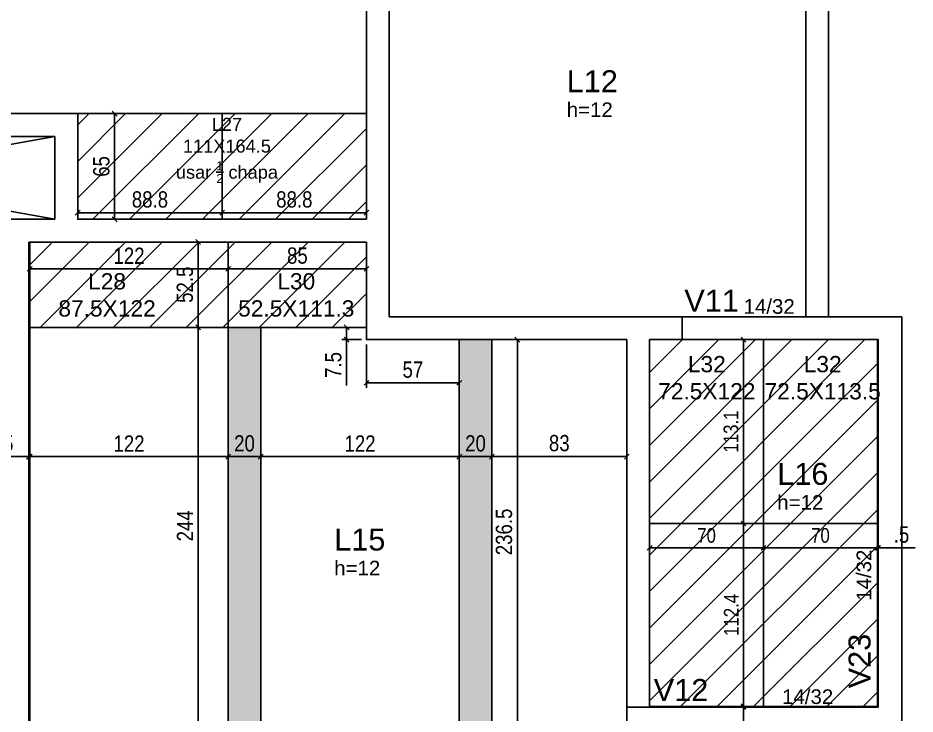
# Model space of a CAD drawing. Header units: millimetres. Extents: x 2431 to 6723, y 622 to 3369.
# Drawn here: x 4608 to 5159, y 1508 to 1937 of the extents above; entities that cross this region are included whole.
import ezdxf

# ---------------------------------------------------------------- set-up
doc = ezdxf.new("R2010")
doc.units = ezdxf.units.MM
for name, color, linetype in [('10', 252, 'Continuous'), ('9', 8, 'Continuous'), ('AUX00', 7, 'Continuous'), ('COTA', 241, 'Continuous'), ('ES-VIGA', 3, 'Continuous'), ('L-D', 2, 'Continuous'), ('L-N', 4, 'Continuous'), ('Painéis', 200, 'Continuous'), ('VIG-D', 2, 'Continuous'), ('VIG-N', 4, 'Continuous')]:
    doc.layers.add(name, color=color, linetype=linetype)
doc.layers.add('Hachura', color=251, linetype='Continuous', lineweight=9)
doc.layers.add('REAPROVEITAMENTO', color=251, linetype='Continuous', lineweight=9)
doc.styles.add('COTA TECNICA', font='techl___.ttf', dxfattribs={"height": 10})
doc.styles.add('COTA TECNICA-50', font='techl___.ttf', dxfattribs={"height": 9})
doc.styles.get("Standard").update_dxf_attribs({"font": 'arial.ttf'})
doc.styles.add('TQS_ARIAL', font='arial.ttf')
doc.dimstyles.new('COTA PAINEL-50', dxfattribs={"dimtxt": 9, "dimasz": 3, "dimexe": 3, "dimexo": 3, "dimgap": 3, "dimtad": 1, "dimdec": 1, "dimzin": 12, "dimdsep": 46, "dimtxsty": 'COTA TECNICA-50', "dimblk1": 'OBLIQUE', "dimblk2": 'OBLIQUE', "dimsah": 1, "dimcen": 0.9, "dimclrd": 4, "dimclre": 4, "dimclrt": 240, "dimadec": 1, "dimazin": 3, "dimtfac": 1, "dimtdec": 1, "dimtmove": 0, "dimatfit": 3, "dimfxl": 1, "dimtolj": 1, "dimtzin": 12, "dimarcsym": 0})
doc.dimstyles.new('PAINEL', dxfattribs={"dimtxt": 10, "dimasz": 3, "dimexe": 3, "dimexo": 3, "dimgap": 3, "dimtad": 1, "dimdec": 1, "dimzin": 12, "dimdsep": 46, "dimtxsty": 'COTA TECNICA', "dimblk1": 'OBLIQUE', "dimblk2": 'OBLIQUE', "dimsah": 1, "dimcen": 0.9, "dimclrd": 4, "dimclre": 4, "dimclrt": 240, "dimadec": 1, "dimazin": 3, "dimtfac": 1, "dimtdec": 1, "dimtmove": 0, "dimatfit": 3, "dimfxl": 1, "dimtolj": 1, "dimtzin": 12, "dimarcsym": 0})

# ---------------------------------------------------------------- blocks, each defined once
blk = doc.blocks.new('_Oblique')
at = {"color": 0, "linetype": 'ByBlock', "lineweight": -2}
blk.add_line((-0.5, -0.5), (0.5, 0.5), dxfattribs=at)
blk = doc.blocks.new('*D131')
at = {"layer": 'COTA', "color": 4, "lineweight": -2, "transparency": 16777216}
for p, q in [((5053.9, 1625.67), (5053.9, 1513.22)), ((5051.2, 1513.22), (5050.9, 1513.22))]:
    blk.add_line(p, q, dxfattribs=at)
at = {"layer": 'Defpoints', "color": 0, "transparency": 16777216}
for p in [(5053.9, 1625.67), (5053.9, 1513.22), (5054.2, 1513.22)]:
    blk.add_point(p, dxfattribs=at)
at = {"layer": 'COTA', "color": 4, "lineweight": -2, "transparency": 16777216, "xscale": 3, "yscale": 3, "zscale": 3}
for p, rotation in [((5053.9, 1625.67), 90), ((5053.9, 1513.22), 270)]:
    blk.add_blockref('_Oblique', p, dxfattribs=dict(at, rotation=rotation))
at = {"layer": 'COTA', "color": 240, "transparency": 16777216, "insert": (5046.34, 1569.44), "char_height": 9, "attachment_point": 5, "rotation": 90, "style": 'COTA TECNICA-50'}
blk.add_mtext('\\A1;112.4', dxfattribs=at)
blk = doc.blocks.new('*D35')
at = {"layer": 'COTA', "color": 4, "lineweight": -2, "transparency": 16777216}
for p, q in [((5053.9, 1513.22), (5053.9, 1516.22)), ((5053.9, 1513.22), (5053.9, 1512.72)), ((5053.9, 1512.72), (5053.9, 1491.13))]:
    blk.add_line(p, q, dxfattribs=at)
at = {"layer": 'Defpoints', "color": 0, "transparency": 16777216}
for p in [(5053.9, 1513.22), (5053.9, 1512.72), (5053.9, 1512.72)]:
    blk.add_point(p, dxfattribs=at)
at = {"layer": 'COTA', "color": 4, "lineweight": -2, "transparency": 16777216, "xscale": 3, "yscale": 3, "zscale": 3}
for p, rotation in [((5053.9, 1513.22), 270), ((5053.9, 1512.72), 90)]:
    blk.add_blockref('_Oblique', p, dxfattribs=dict(at, rotation=rotation))
at = {"layer": 'COTA', "color": 240, "transparency": 16777216, "insert": (5046.3, 1498.92), "char_height": 9, "attachment_point": 5, "rotation": 90, "style": 'COTA TECNICA-50'}
blk.add_mtext('\\A1;.5', dxfattribs=at)
blk = doc.blocks.new('*D36')
at = {"layer": 'COTA', "color": 4, "lineweight": -2, "transparency": 16777216}
blk.add_line((4996.19, 1610.69), (5066.2, 1610.69), dxfattribs=at)
at = {"layer": 'Defpoints', "color": 0, "transparency": 16777216}
for p in [(4996.19, 1610.69), (5066.2, 1610.69), (5066.2, 1610.69)]:
    blk.add_point(p, dxfattribs=at)
at = {"layer": 'COTA', "color": 4, "lineweight": -2, "transparency": 16777216, "xscale": 3, "yscale": 3, "zscale": 3, "rotation": 180}
blk.add_blockref('_Oblique', (4996.19, 1610.69), dxfattribs=at)
at = {"layer": 'COTA', "color": 4, "lineweight": -2, "transparency": 16777216, "xscale": 3, "yscale": 3, "zscale": 3}
blk.add_blockref('_Oblique', (5066.2, 1610.69), dxfattribs=at)
at = {"layer": 'COTA', "color": 240, "transparency": 16777216, "insert": (5031.2, 1618.28), "char_height": 9, "attachment_point": 5, "style": 'COTA TECNICA-50'}
blk.add_mtext('\\A1;70', dxfattribs=at)
blk = doc.blocks.new('*D37')
at = {"layer": 'COTA', "color": 4, "lineweight": -2, "transparency": 16777216}
for p, q in [((5066.2, 1610.69), (5136.19, 1610.69)), ((5136.19, 1607.69), (5136.19, 1607.69))]:
    blk.add_line(p, q, dxfattribs=at)
at = {"layer": 'Defpoints', "color": 0, "transparency": 16777216}
for p in [(5066.2, 1610.69), (5136.19, 1610.69), (5136.19, 1610.69)]:
    blk.add_point(p, dxfattribs=at)
at = {"layer": 'COTA', "color": 4, "lineweight": -2, "transparency": 16777216, "xscale": 3, "yscale": 3, "zscale": 3, "rotation": 180}
blk.add_blockref('_Oblique', (5066.2, 1610.69), dxfattribs=at)
at = {"layer": 'COTA', "color": 4, "lineweight": -2, "transparency": 16777216, "xscale": 3, "yscale": 3, "zscale": 3}
blk.add_blockref('_Oblique', (5136.19, 1610.69), dxfattribs=at)
at = {"layer": 'COTA', "color": 240, "transparency": 16777216, "insert": (5101.2, 1618.28), "char_height": 9, "attachment_point": 5, "style": 'COTA TECNICA-50'}
blk.add_mtext('\\A1;70', dxfattribs=at)
blk = doc.blocks.new('*D38')
at = {"layer": 'COTA', "color": 4, "lineweight": -2, "transparency": 16777216}
blk.add_line((5053.9, 1738.72), (5053.9, 1625.67), dxfattribs=at)
at = {"layer": 'Defpoints', "color": 0, "transparency": 16777216}
for p in [(5053.9, 1738.72), (5053.9, 1625.67), (5053.9, 1625.67)]:
    blk.add_point(p, dxfattribs=at)
at = {"layer": 'COTA', "color": 4, "lineweight": -2, "transparency": 16777216, "xscale": 3, "yscale": 3, "zscale": 3}
for p, rotation in [((5053.9, 1738.72), 90), ((5053.9, 1625.67), 270)]:
    blk.add_blockref('_Oblique', p, dxfattribs=dict(at, rotation=rotation))
at = {"layer": 'COTA', "color": 240, "transparency": 16777216, "insert": (5046.2, 1682.19), "char_height": 9, "attachment_point": 5, "rotation": 90, "style": 'COTA TECNICA-50'}
blk.add_mtext('\\A1;113.1', dxfattribs=at)
blk = doc.blocks.new('*D147')
at = {"layer": 'COTA', "color": 4, "lineweight": -2, "transparency": 16777216}
for p, q in [((4718.69, 1798.72), (4718.69, 1746.22)), ((4721.44, 1798.72), (4721.69, 1798.72)), ((4721.44, 1746.22), (4721.69, 1746.22))]:
    blk.add_line(p, q, dxfattribs=at)
at = {"layer": 'Defpoints', "color": 0, "transparency": 16777216}
for p in [(4718.44, 1798.72), (4718.44, 1746.22), (4718.69, 1746.22)]:
    blk.add_point(p, dxfattribs=at)
at = {"layer": 'COTA', "color": 4, "lineweight": -2, "transparency": 16777216, "xscale": 3, "yscale": 3, "zscale": 3}
for p, rotation in [((4718.69, 1798.72), 90), ((4718.69, 1746.22), 270)]:
    blk.add_blockref('_Oblique', p, dxfattribs=dict(at, rotation=rotation))
at = {"layer": 'COTA', "color": 240, "transparency": 16777216, "insert": (4710.58, 1772.47), "char_height": 10, "attachment_point": 5, "rotation": 90, "style": 'COTA TECNICA'}
blk.add_mtext('\\A1;52.5', dxfattribs=at)
blk = doc.blocks.new('*D148')
at = {"layer": 'COTA', "color": 4, "lineweight": -2, "transparency": 16777216}
for p, q in [((4718.69, 1746.22), (4718.69, 1502.22)), ((4721.44, 1746.22), (4721.69, 1746.22))]:
    blk.add_line(p, q, dxfattribs=at)
at = {"layer": 'Defpoints', "color": 0, "transparency": 16777216}
for p in [(4718.44, 1746.22), (4718.69, 1502.22), (4718.69, 1502.22)]:
    blk.add_point(p, dxfattribs=at)
at = {"layer": 'COTA', "color": 4, "lineweight": -2, "transparency": 16777216, "xscale": 3, "yscale": 3, "zscale": 3}
for p, rotation in [((4718.69, 1746.22), 90), ((4718.69, 1502.22), 270)]:
    blk.add_blockref('_Oblique', p, dxfattribs=dict(at, rotation=rotation))
at = {"layer": 'COTA', "color": 240, "transparency": 16777216, "insert": (4710.62, 1624.22), "char_height": 10, "attachment_point": 5, "rotation": 90, "style": 'COTA TECNICA'}
blk.add_mtext('\\A1;244', dxfattribs=at)
blk = doc.blocks.new('*D152')
at = {"layer": 'COTA', "color": 4, "lineweight": -2, "transparency": 16777216}
for p, q in [((4819.19, 1746.22), (4806.94, 1746.22)), ((4809.94, 1746.22), (4809.94, 1738.72)), ((4819.19, 1738.72), (4806.94, 1738.72)), ((4809.94, 1738.72), (4809.94, 1710.57))]:
    blk.add_line(p, q, dxfattribs=at)
at = {"layer": 'Defpoints', "color": 0, "transparency": 16777216}
for p in [(4822.19, 1746.22), (4809.94, 1738.72), (4822.19, 1738.72)]:
    blk.add_point(p, dxfattribs=at)
at = {"layer": 'COTA', "color": 4, "lineweight": -2, "transparency": 16777216, "xscale": 3, "yscale": 3, "zscale": 3}
for p, rotation in [((4809.94, 1746.22), 90), ((4809.94, 1738.72), 270)]:
    blk.add_blockref('_Oblique', p, dxfattribs=dict(at, rotation=rotation))
at = {"layer": 'COTA', "color": 240, "transparency": 16777216, "insert": (4801.83, 1723.14), "char_height": 10, "attachment_point": 5, "rotation": 90, "style": 'COTA TECNICA'}
blk.add_mtext('\\A1;7.5', dxfattribs=at)
blk = doc.blocks.new('*D153')
at = {"layer": 'COTA', "color": 4, "lineweight": -2, "transparency": 16777216}
for p, q in [((4822.19, 1735.72), (4822.19, 1709.12)), ((4879.19, 1735.72), (4879.19, 1709.12)), ((4822.19, 1712.12), (4879.19, 1712.12))]:
    blk.add_line(p, q, dxfattribs=at)
at = {"layer": 'Defpoints', "color": 0, "transparency": 16777216}
for p in [(4822.19, 1738.72), (4879.19, 1738.72), (4879.19, 1712.12)]:
    blk.add_point(p, dxfattribs=at)
at = {"layer": 'COTA', "color": 4, "lineweight": -2, "transparency": 16777216, "xscale": 3, "yscale": 3, "zscale": 3, "rotation": 180}
blk.add_blockref('_Oblique', (4822.19, 1712.12), dxfattribs=at)
at = {"layer": 'COTA', "color": 4, "lineweight": -2, "transparency": 16777216, "xscale": 3, "yscale": 3, "zscale": 3}
blk.add_blockref('_Oblique', (4879.19, 1712.12), dxfattribs=at)
at = {"layer": 'COTA', "color": 240, "transparency": 16777216, "insert": (4850.69, 1720.23), "char_height": 10, "attachment_point": 5, "style": 'COTA TECNICA'}
blk.add_mtext('\\A1;57', dxfattribs=at)
blk = doc.blocks.new('*D89')
at = {"layer": 'COTA', "color": 4, "lineweight": -2, "transparency": 16777216}
for p, q in [((4899.19, 1666.77), (4982.19, 1666.77)), ((4899.19, 1666.34), (4899.19, 1663.77)), ((4982.19, 1666.34), (4982.19, 1663.77))]:
    blk.add_line(p, q, dxfattribs=at)
at = {"layer": 'Defpoints', "color": 0, "transparency": 16777216}
for p in [(4899.19, 1669.34), (4982.19, 1669.34), (4982.19, 1666.77)]:
    blk.add_point(p, dxfattribs=at)
at = {"layer": 'COTA', "color": 4, "lineweight": -2, "transparency": 16777216, "xscale": 3, "yscale": 3, "zscale": 3, "rotation": 180}
blk.add_blockref('_Oblique', (4899.19, 1666.77), dxfattribs=at)
at = {"layer": 'COTA', "color": 4, "lineweight": -2, "transparency": 16777216, "xscale": 3, "yscale": 3, "zscale": 3}
blk.add_blockref('_Oblique', (4982.19, 1666.77), dxfattribs=at)
at = {"layer": 'COTA', "color": 240, "transparency": 16777216, "insert": (4940.69, 1675.01), "char_height": 10, "attachment_point": 5, "style": 'COTA TECNICA'}
blk.add_mtext('\\A1;83', dxfattribs=at)
blk = doc.blocks.new('*D161')
at = {"layer": 'COTA', "color": 4, "lineweight": -2, "transparency": 16777216}
blk.add_line((4914.94, 1502.22), (4914.94, 1738.72), dxfattribs=at)
at = {"layer": 'Defpoints', "color": 0, "transparency": 16777216}
for p in [(4914.94, 1738.72), (4914.94, 1738.72), (4914.94, 1502.22)]:
    blk.add_point(p, dxfattribs=at)
at = {"layer": 'COTA', "color": 4, "lineweight": -2, "transparency": 16777216, "xscale": 3, "yscale": 3, "zscale": 3}
for p, rotation in [((4914.94, 1738.72), 90), ((4914.94, 1502.22), 270)]:
    blk.add_blockref('_Oblique', p, dxfattribs=dict(at, rotation=rotation))
at = {"layer": 'COTA', "color": 240, "transparency": 16777216, "insert": (4906.72, 1620.47), "char_height": 10, "attachment_point": 5, "rotation": 90, "style": 'COTA TECNICA'}
blk.add_mtext('\\A1;236.5', dxfattribs=at)
blk = doc.blocks.new('*D90')
at = {"layer": 'COTA', "color": 4, "lineweight": -2, "transparency": 16777216}
for p, q in [((4822.19, 1782.22), (4737.19, 1782.22)), ((4737.19, 1782.09), (4737.19, 1779.22)), ((4822.19, 1782.09), (4822.19, 1779.22))]:
    blk.add_line(p, q, dxfattribs=at)
at = {"layer": 'Defpoints', "color": 0, "transparency": 16777216}
for p in [(4737.19, 1785.09), (4737.19, 1782.22), (4822.19, 1785.09)]:
    blk.add_point(p, dxfattribs=at)
at = {"layer": 'COTA', "color": 4, "lineweight": -2, "transparency": 16777216, "xscale": 3, "yscale": 3, "zscale": 3, "rotation": 180}
blk.add_blockref('_Oblique', (4737.19, 1782.22), dxfattribs=at)
at = {"layer": 'COTA', "color": 4, "lineweight": -2, "transparency": 16777216, "xscale": 3, "yscale": 3, "zscale": 3}
blk.add_blockref('_Oblique', (4822.19, 1782.22), dxfattribs=at)
at = {"layer": 'COTA', "color": 240, "transparency": 16777216, "insert": (4779.69, 1790.35), "char_height": 10, "attachment_point": 5, "style": 'COTA TECNICA'}
blk.add_mtext('\\A1;85', dxfattribs=at)
blk = doc.blocks.new('*D91')
at = {"layer": 'COTA', "color": 4, "lineweight": -2, "transparency": 16777216}
blk.add_line((4737.19, 1782.22), (4615.19, 1782.22), dxfattribs=at)
at = {"layer": 'Defpoints', "color": 0, "transparency": 16777216}
for p in [(4615.19, 1782.22), (4615.19, 1782.22), (4737.19, 1782.22)]:
    blk.add_point(p, dxfattribs=at)
at = {"layer": 'COTA', "color": 4, "lineweight": -2, "transparency": 16777216, "xscale": 3, "yscale": 3, "zscale": 3, "rotation": 180}
blk.add_blockref('_Oblique', (4615.19, 1782.22), dxfattribs=at)
at = {"layer": 'COTA', "color": 4, "lineweight": -2, "transparency": 16777216, "xscale": 3, "yscale": 3, "zscale": 3}
blk.add_blockref('_Oblique', (4737.19, 1782.22), dxfattribs=at)
at = {"layer": 'COTA', "color": 240, "transparency": 16777216, "insert": (4676.19, 1790.28), "char_height": 10, "attachment_point": 5, "style": 'COTA TECNICA'}
blk.add_mtext('\\A1;122', dxfattribs=at)
blk = doc.blocks.new('*D92')
at = {"layer": 'COTA', "color": 4, "lineweight": -2, "transparency": 16777216}
for p, q in [((4614.69, 1666.77), (4592.03, 1666.77)), ((4615.19, 1666.77), (4614.69, 1666.77)), ((4615.19, 1666.77), (4618.19, 1666.77))]:
    blk.add_line(p, q, dxfattribs=at)
at = {"layer": 'Defpoints', "color": 0, "transparency": 16777216}
for p in [(4614.69, 1666.77), (4614.69, 1666.77), (4615.19, 1666.77)]:
    blk.add_point(p, dxfattribs=at)
at = {"layer": 'COTA', "color": 4, "lineweight": -2, "transparency": 16777216, "xscale": 3, "yscale": 3, "zscale": 3}
blk.add_blockref('_Oblique', (4614.69, 1666.77), dxfattribs=at)
at = {"layer": 'COTA', "color": 4, "lineweight": -2, "transparency": 16777216, "xscale": 3, "yscale": 3, "zscale": 3, "rotation": 180}
blk.add_blockref('_Oblique', (4615.19, 1666.77), dxfattribs=at)
at = {"layer": 'COTA', "color": 240, "transparency": 16777216, "insert": (4600.36, 1674.88), "char_height": 10, "attachment_point": 5, "style": 'COTA TECNICA'}
blk.add_mtext('\\A1;.5', dxfattribs=at)
blk = doc.blocks.new('*D93')
at = {"layer": 'COTA', "color": 4, "lineweight": -2, "transparency": 16777216}
blk.add_line((4615.19, 1666.77), (4737.19, 1666.77), dxfattribs=at)
at = {"layer": 'Defpoints', "color": 0, "transparency": 16777216}
for p in [(4615.19, 1666.77), (4737.19, 1666.77), (4737.19, 1666.77)]:
    blk.add_point(p, dxfattribs=at)
at = {"layer": 'COTA', "color": 4, "lineweight": -2, "transparency": 16777216, "xscale": 3, "yscale": 3, "zscale": 3, "rotation": 180}
blk.add_blockref('_Oblique', (4615.19, 1666.77), dxfattribs=at)
at = {"layer": 'COTA', "color": 4, "lineweight": -2, "transparency": 16777216, "xscale": 3, "yscale": 3, "zscale": 3}
blk.add_blockref('_Oblique', (4737.19, 1666.77), dxfattribs=at)
at = {"layer": 'COTA', "color": 240, "transparency": 16777216, "insert": (4676.19, 1674.83), "char_height": 10, "attachment_point": 5, "style": 'COTA TECNICA'}
blk.add_mtext('\\A1;122', dxfattribs=at)
blk = doc.blocks.new('*D94')
at = {"layer": 'COTA', "color": 4, "lineweight": -2, "transparency": 16777216}
blk.add_line((4737.19, 1666.77), (4757.19, 1666.77), dxfattribs=at)
at = {"layer": 'Defpoints', "color": 0, "transparency": 16777216}
for p in [(4737.19, 1666.77), (4757.19, 1666.77), (4757.19, 1666.77)]:
    blk.add_point(p, dxfattribs=at)
at = {"layer": 'COTA', "color": 4, "lineweight": -2, "transparency": 16777216, "xscale": 3, "yscale": 3, "zscale": 3, "rotation": 180}
blk.add_blockref('_Oblique', (4737.19, 1666.77), dxfattribs=at)
at = {"layer": 'COTA', "color": 4, "lineweight": -2, "transparency": 16777216, "xscale": 3, "yscale": 3, "zscale": 3}
blk.add_blockref('_Oblique', (4757.19, 1666.77), dxfattribs=at)
at = {"layer": 'COTA', "color": 240, "transparency": 16777216, "insert": (4747.19, 1674.87), "char_height": 10, "attachment_point": 5, "style": 'COTA TECNICA'}
blk.add_mtext('\\A1;20', dxfattribs=at)
blk = doc.blocks.new('*D95')
at = {"layer": 'COTA', "color": 4, "lineweight": -2, "transparency": 16777216}
blk.add_line((4757.19, 1666.77), (4879.19, 1666.77), dxfattribs=at)
at = {"layer": 'Defpoints', "color": 0, "transparency": 16777216}
for p in [(4757.19, 1666.77), (4879.19, 1666.77), (4879.19, 1666.77)]:
    blk.add_point(p, dxfattribs=at)
at = {"layer": 'COTA', "color": 4, "lineweight": -2, "transparency": 16777216, "xscale": 3, "yscale": 3, "zscale": 3, "rotation": 180}
blk.add_blockref('_Oblique', (4757.19, 1666.77), dxfattribs=at)
at = {"layer": 'COTA', "color": 4, "lineweight": -2, "transparency": 16777216, "xscale": 3, "yscale": 3, "zscale": 3}
blk.add_blockref('_Oblique', (4879.19, 1666.77), dxfattribs=at)
at = {"layer": 'COTA', "color": 240, "transparency": 16777216, "insert": (4818.19, 1674.83), "char_height": 10, "attachment_point": 5, "style": 'COTA TECNICA'}
blk.add_mtext('\\A1;122', dxfattribs=at)
blk = doc.blocks.new('*D96')
at = {"layer": 'COTA', "color": 4, "lineweight": -2, "transparency": 16777216}
blk.add_line((4879.19, 1666.77), (4899.19, 1666.77), dxfattribs=at)
at = {"layer": 'Defpoints', "color": 0, "transparency": 16777216}
for p in [(4879.19, 1666.77), (4899.19, 1666.77), (4899.19, 1666.77)]:
    blk.add_point(p, dxfattribs=at)
at = {"layer": 'COTA', "color": 4, "lineweight": -2, "transparency": 16777216, "xscale": 3, "yscale": 3, "zscale": 3, "rotation": 180}
blk.add_blockref('_Oblique', (4879.19, 1666.77), dxfattribs=at)
at = {"layer": 'COTA', "color": 4, "lineweight": -2, "transparency": 16777216, "xscale": 3, "yscale": 3, "zscale": 3}
blk.add_blockref('_Oblique', (4899.19, 1666.77), dxfattribs=at)
at = {"layer": 'COTA', "color": 240, "transparency": 16777216, "insert": (4889.19, 1674.87), "char_height": 10, "attachment_point": 5, "style": 'COTA TECNICA'}
blk.add_mtext('\\A1;20', dxfattribs=at)
blk = doc.blocks.new('*D101')
at = {"layer": 'COTA', "color": 4, "lineweight": -2, "transparency": 16777216}
for p, q in [((5136.19, 1610.69), (5133.19, 1610.69)), ((5136.19, 1610.69), (5136.69, 1610.69)), ((5136.69, 1610.69), (5159.35, 1610.69))]:
    blk.add_line(p, q, dxfattribs=at)
at = {"layer": 'Defpoints', "color": 0, "transparency": 16777216}
for p in [(5136.19, 1610.69), (5136.69, 1610.69), (5136.69, 1610.69)]:
    blk.add_point(p, dxfattribs=at)
at = {"layer": 'COTA', "color": 4, "lineweight": -2, "transparency": 16777216, "xscale": 3, "yscale": 3, "zscale": 3}
blk.add_blockref('_Oblique', (5136.19, 1610.69), dxfattribs=at)
at = {"layer": 'COTA', "color": 4, "lineweight": -2, "transparency": 16777216, "xscale": 3, "yscale": 3, "zscale": 3, "rotation": 180}
blk.add_blockref('_Oblique', (5136.69, 1610.69), dxfattribs=at)
at = {"layer": 'COTA', "color": 240, "transparency": 16777216, "insert": (5151.02, 1618.8), "char_height": 10, "attachment_point": 5, "style": 'COTA TECNICA'}
blk.add_mtext('\\A1;.5', dxfattribs=at)
blk = doc.blocks.new('*D172')
at = {"layer": 'COTA', "color": 4, "lineweight": -2, "transparency": 16777216}
for p, q in [((4667.34, 1812.72), (4667.34, 1877.72)), ((4668.19, 1877.72), (4670.34, 1877.72)), ((4668.19, 1812.72), (4670.34, 1812.72))]:
    blk.add_line(p, q, dxfattribs=at)
at = {"layer": 'Defpoints', "color": 0, "transparency": 16777216}
for p in [(4665.19, 1877.72), (4667.34, 1877.72), (4665.19, 1812.72)]:
    blk.add_point(p, dxfattribs=at)
at = {"layer": 'COTA', "color": 4, "lineweight": -2, "transparency": 16777216, "xscale": 3, "yscale": 3, "zscale": 3}
for p, rotation in [((4667.34, 1877.72), 90), ((4667.34, 1812.72), 270)]:
    blk.add_blockref('_Oblique', p, dxfattribs=dict(at, rotation=rotation))
at = {"layer": 'COTA', "color": 240, "transparency": 16777216, "insert": (4659.23, 1845.22), "char_height": 10, "attachment_point": 5, "rotation": 90, "style": 'COTA TECNICA'}
blk.add_mtext('\\A1;65', dxfattribs=at)
blk = doc.blocks.new('*D173')
at = {"layer": 'COTA', "color": 4, "lineweight": -2, "transparency": 16777216}
blk.add_line((4644.69, 1816.78), (4733.44, 1816.78), dxfattribs=at)
at = {"layer": 'Defpoints', "color": 0, "transparency": 16777216}
for p in [(4644.69, 1816.78), (4733.44, 1816.78), (4733.44, 1816.78)]:
    blk.add_point(p, dxfattribs=at)
at = {"layer": 'COTA', "color": 4, "lineweight": -2, "transparency": 16777216, "xscale": 3, "yscale": 3, "zscale": 3, "rotation": 180}
blk.add_blockref('_Oblique', (4644.69, 1816.78), dxfattribs=at)
at = {"layer": 'COTA', "color": 4, "lineweight": -2, "transparency": 16777216, "xscale": 3, "yscale": 3, "zscale": 3}
blk.add_blockref('_Oblique', (4733.44, 1816.78), dxfattribs=at)
at = {"layer": 'COTA', "color": 240, "transparency": 16777216, "insert": (4689.07, 1824.87), "char_height": 10, "attachment_point": 5, "style": 'COTA TECNICA'}
blk.add_mtext('\\A1;88.8', dxfattribs=at)
blk = doc.blocks.new('*D105')
at = {"layer": 'COTA', "color": 4, "lineweight": -2, "transparency": 16777216}
blk.add_line((4733.44, 1816.78), (4822.19, 1816.78), dxfattribs=at)
at = {"layer": 'Defpoints', "color": 0, "transparency": 16777216}
for p in [(4733.44, 1816.78), (4822.19, 1816.78), (4822.19, 1816.78)]:
    blk.add_point(p, dxfattribs=at)
at = {"layer": 'COTA', "color": 4, "lineweight": -2, "transparency": 16777216, "xscale": 3, "yscale": 3, "zscale": 3, "rotation": 180}
blk.add_blockref('_Oblique', (4733.44, 1816.78), dxfattribs=at)
at = {"layer": 'COTA', "color": 4, "lineweight": -2, "transparency": 16777216, "xscale": 3, "yscale": 3, "zscale": 3}
blk.add_blockref('_Oblique', (4822.19, 1816.78), dxfattribs=at)
at = {"layer": 'COTA', "color": 240, "transparency": 16777216, "insert": (4777.82, 1824.87), "char_height": 10, "attachment_point": 5, "style": 'COTA TECNICA'}
blk.add_mtext('\\A1;88.8', dxfattribs=at)

msp = doc.modelspace()

# ---------------------------------------------------------------- hatches: boundary and pattern name
at = {"layer": 'Hachura', "linetype": 'ByBlock'}
h = msp.add_hatch(color=256, dxfattribs=at)
h.dxf.hatch_style = 1
h.paths.add_polyline_path([(4757.19, 1746.22), (4737.19, 1746.22), (4737.19, 1258.22), (4757.19, 1258.22)])
h = msp.add_hatch(color=256, dxfattribs=at)
h.dxf.hatch_style = 1
h.paths.add_polyline_path([(4899.19, 1738.72), (4879.19, 1738.72), (4879.19, 1258.22), (4899.19, 1258.22)])
at = {"layer": 'REAPROVEITAMENTO', "linetype": 'ByBlock'}
h = msp.add_hatch(dxfattribs=at)
h.set_pattern_fill('ANSI31', color=256, scale=5, style=2)
h.set_pattern_definition([(45, (-889.73, -1014.504), (-11.22532, 11.22532), [])])
h.paths.add_polyline_path([(4822.16, 1812.72), (4822.19, 1877.72), (4644.63, 1877.72), (4644.72, 1812.72)])
h = msp.add_hatch(dxfattribs=at)
h.set_pattern_fill('ANSI31', color=256, scale=5, style=2)
h.set_pattern_definition([(45, (-889.73, -1093.504), (-11.22532, 11.22532), [])])
h.paths.add_polyline_path([(4822.19, 1745.72), (4822.19, 1798.72), (4615.13, 1798.72), (4615.25, 1745.72)])
h = msp.add_hatch(dxfattribs=at)
h.set_pattern_fill('ANSI31', color=256, scale=5, style=2)
h.set_pattern_definition([(45, (-630.727, -1326.504), (-11.22532, 11.22532), [])])
h.paths.add_polyline_path([(4995.94, 1738.72), (4996.19, 1512.72), (5136.32, 1512.72), (5136.07, 1738.72)])

# ---------------------------------------------------------------- linework, layer by layer
at = {"layer": '10', "color": 252, "linetype": 'Continuous'}
for p, q in [((4344.69, 1863.72), (4630.69, 1812.72)), ((4630.69, 1863.72), (4344.69, 1812.72))]:
    msp.add_line(p, q, dxfattribs=at)
at = {"layer": '9', "color": 8, "linetype": 'Continuous'}
for p, q in [((4836.19, 1752.72), (4836.19, 2308.72)), ((4822.19, 1812.72), (4822.19, 2103.72)), ((4644.69, 1877.72), (4330.69, 1877.72)), ((4644.69, 1863.72), (4644.69, 1877.72)), ((4344.69, 1863.72), (4630.69, 1863.72)), ((4630.69, 1863.72), (4630.69, 1812.72)), ((4344.69, 1812.72), (4630.69, 1812.72)), ((4685.69, 1812.72), (4822.19, 1812.72)), ((4836.19, 1812.72), (4836.19, 1798.72)), ((4614.69, 1798.72), (4822.19, 1798.72)), ((4614.69, 1257.72), (4614.69, 1798.72)), ((4836.19, 1752.72), (5092.19, 1752.72)), ((4982.19, 1738.72), (4982.19, 1498.72)), ((4996.19, 1512.72), (4996.19, 1738.72))]:
    msp.add_line(p, q, dxfattribs=at)
for points in [[(4836.19, 2308.72), (5092.19, 2308.72), (5092.19, 1752.72)], [(5106.19, 1752.72), (5106.19, 1752.72), (5106.19, 2308.72)], [(4644.69, 1863.72), (4644.69, 1812.72), (4685.69, 1812.72)], [(4822.19, 1798.72), (4822.19, 1738.72), (4836.19, 1738.72)], [(4822.19, 1752.72), (4822.19, 1738.72), (4982.19, 1738.72)], [(4996.19, 1738.72), (5106.19, 1738.72)], [(5086.2, 1512.72), (4996.19, 1512.72)]]:
    msp.add_lwpolyline(points, dxfattribs=at)
at = {"layer": 'ES-VIGA', "linetype": 'Continuous'}
msp.add_line((5151.19, 1752.72), (5151.19, 1498.72), dxfattribs=at)
msp.add_line((5151.19, 1752.72), (5151.19, 1498.72), dxfattribs=at)
msp.add_lwpolyline([(5151.19, 1752.72), (5016.19, 1752.72), (5016.19, 1738.72), (5136.69, 1738.72), (5136.69, 1512.72), (4982.19, 1512.72), (4982.19, 1498.72), (5151.19, 1498.72), (5151.19, 1752.72)], dxfattribs=at)
at = {"layer": 'Painéis'}
for p, q in [((4822.19, 1877.72), (4644.69, 1877.72)), ((4733.44, 1877.72), (4733.44, 1812.72)), ((4615.19, 1258.22), (4615.19, 1798.72)), ((4737.19, 1258.22), (4737.19, 1798.72)), ((4615.19, 1746.22), (4822.19, 1746.22)), ((4757.19, 1258.22), (4757.19, 1746.22)), ((4879.19, 1258.22), (4879.19, 1738.72)), ((4899.19, 1258.22), (4899.19, 1738.72)), ((5066.2, 1513.22), (5066.2, 1738.72)), ((5136.19, 1513.22), (5136.19, 1738.72)), ((4996.19, 1625.67), (5136.19, 1625.67)), ((4996.19, 1513.22), (5136.19, 1513.22))]:
    msp.add_line(p, q, dxfattribs=at)

# ---------------------------------------------------------------- texts
at = {"layer": 'AUX00', "attachment_point": 1}
for s, width, insert, char_height in [('\\A1;\\pxqc;L27^J111X164.5^Jusar {\\H0.7x;\\S1/2;} chapa', 95.8146, (4688.48, 1875.08), 8), ('\\pxqc;L28^J87.5X122', 70.6838, (4627.37, 1779.58), 10), ('\\pxqc;L30^J52.5X111.3', 70.6838, (4743.67, 1779.58), 10), ('\\pxqc;L32^J72.5X122', 70.6838, (4996.02, 1728.64), 10), ('\\pxqc;L32^J72.5X113.5', 70.6838, (5067.23, 1728.65), 10)]:
    msp.add_mtext_dynamic_manual_height_columns(s, width=width, gutter_width=12.5, heights=[0], dxfattribs=dict(at, insert=insert, char_height=char_height))
at = {"layer": 'L-D', "linetype": 'Continuous', "style": 'TQS_ARIAL'}
for p in [(4945.24, 1875.58), (5074.64, 1634.13), (4802.33, 1593.73)]:
    msp.add_text('h=12', height=9, dxfattribs=at).set_placement(p)
at = {"layer": 'L-N', "linetype": 'Continuous', "style": 'TQS_ARIAL'}
for s, p in [('L12', (4945.24, 1890.88)), ('L16', (5074.64, 1649.43)), ('L15', (4802.33, 1609.03))]:
    msp.add_text(s, height=13.5, dxfattribs=at).set_placement(p)
at = {"layer": 'VIG-D', "linetype": 'Continuous', "style": 'TQS_ARIAL'}
for p in [(5053.95, 1754.62), (5077.59, 1514.66)]:
    msp.add_text('14/32', height=9, dxfattribs=at).set_placement(p)
msp.add_text('14/32', height=9, rotation=90, dxfattribs=at).set_placement((5132.42, 1578.13))
at = {"layer": 'VIG-N', "linetype": 'Continuous', "style": 'TQS_ARIAL'}
for s, p in [('V11', (5017.54, 1755.89)), ('V12', (4998.73, 1516.5))]:
    msp.add_text(s, height=13.5, dxfattribs=at).set_placement(p)
msp.add_text('V23', height=13.5, rotation=90, dxfattribs=at).set_placement((5131.98, 1524.28))

# ---------------------------------------------------------------- dimensions: what is measured, and where the dimension line sits
at = {"layer": 'COTA'}
for base, p1, p2, dimstyle, picture, middle in [((4667.34, 1877.72), (4665.19, 1812.72), (4665.19, 1877.72), 'PAINEL', '*D172', (4659.23, 1845.22)), ((4718.69, 1746.22), (4718.44, 1798.72), (4718.44, 1746.22), 'PAINEL', '*D147', (4710.58, 1772.47)), ((4809.94, 1738.72), (4822.19, 1746.22), (4822.19, 1738.72), 'PAINEL', '*D152', (4801.83, 1723.14)), ((4914.94, 1738.72), (4914.94, 1502.22), (4914.94, 1738.72), 'PAINEL', '*D161', (4906.72, 1620.47)), ((5053.9011, 1625.6691), (5053.9011, 1738.7193), (5053.9011, 1625.6691), 'COTA PAINEL-50', '*D38', (5046.2037, 1682.1942)), ((5053.9011, 1513.2193), (5053.9011, 1625.6691), (5054.1953, 1513.2193), 'COTA PAINEL-50', '*D131', (5046.3353, 1569.4442)), ((5053.9, 1512.72), (5053.9, 1513.22), (5053.9, 1512.72), 'COTA PAINEL-50', '*D35', (5046.3, 1498.92))]:
    dim = msp.add_linear_dim(base=base, p1=p1, p2=p2, angle=90, dimstyle=dimstyle, dxfattribs=at)
    dim.commit()
    dim.dimension.update_dxf_attribs({"geometry": picture, "text_midpoint": middle})
for base, p1, p2, dimstyle, picture, middle in [((4733.4407, 1816.7799), (4644.6896, 1816.7799), (4733.4407, 1816.7799), 'PAINEL', '*D173', (4689.0651, 1824.875)), ((4822.1918, 1816.7799), (4733.4407, 1816.7799), (4822.1918, 1816.7799), 'PAINEL', '*D105', (4777.8162, 1824.875)), ((4615.19, 1782.22), (4737.19, 1782.22), (4615.19, 1782.22), 'PAINEL', '*D91', (4676.19, 1790.28)), ((4737.19, 1782.22), (4822.19, 1785.09), (4737.19, 1785.09), 'PAINEL', '*D90', (4779.69, 1790.35)), ((4879.19, 1712.12), (4822.19, 1738.72), (4879.19, 1738.72), 'PAINEL', '*D153', (4850.69, 1720.23)), ((4614.69, 1666.77), (4615.19, 1666.77), (4614.69, 1666.77), 'PAINEL', '*D92', (4600.36, 1674.88)), ((4737.19, 1666.77), (4615.19, 1666.77), (4737.19, 1666.77), 'PAINEL', '*D93', (4676.19, 1674.83)), ((4982.19, 1666.77), (4899.19, 1669.34), (4982.19, 1669.34), 'PAINEL', '*D89', (4940.69, 1675.01)), ((5066.2, 1610.69), (4996.19, 1610.69), (5066.2, 1610.69), 'COTA PAINEL-50', '*D36', (5031.2, 1618.28)), ((5136.19, 1610.69), (5066.2, 1610.69), (5136.19, 1610.69), 'COTA PAINEL-50', '*D37', (5101.2, 1618.28)), ((5136.69, 1610.69), (5136.19, 1610.69), (5136.69, 1610.69), 'PAINEL', '*D101', (5151.02, 1618.8))]:
    dim = msp.add_linear_dim(base=base, p1=p1, p2=p2, dimstyle=dimstyle, dxfattribs=at)
    dim.commit()
    dim.dimension.update_dxf_attribs({"geometry": picture, "text_midpoint": middle})
dim = msp.add_linear_dim(base=(4718.69, 1502.22), p1=(4718.44, 1746.22), p2=(4718.69, 1502.22), angle=90, dimstyle='PAINEL', override={"dimtmove": 1}, dxfattribs=at)
dim.commit()
dim.dimension.update_dxf_attribs({"geometry": '*D148', "text_midpoint": (4710.62, 1624.22)})
for base, p1, p2, picture, middle in [((4757.19, 1666.77), (4737.19, 1666.77), (4757.19, 1666.77), '*D94', (4747.19, 1666.77)), ((4899.19, 1666.77), (4879.19, 1666.77), (4899.19, 1666.77), '*D96', (4889.19, 1666.77))]:
    dim = msp.add_linear_dim(base=base, p1=p1, p2=p2, dimstyle='PAINEL', override={"dimtmove": 1}, dxfattribs=at)
    dim.commit()
    dim.dimension.update_dxf_attribs({"geometry": picture, "text_midpoint": middle, "dimtype": 160})
dim = msp.add_linear_dim(base=(4879.19, 1666.77), p1=(4757.19, 1666.77), p2=(4879.19, 1666.77), dimstyle='PAINEL', override={"dimtmove": 1}, dxfattribs=at)
dim.commit()
dim.dimension.update_dxf_attribs({"geometry": '*D95', "text_midpoint": (4818.19, 1674.83)})

doc.saveas('drawing.dxf')
